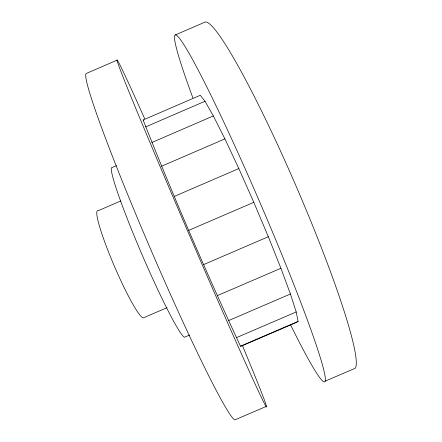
<?xml version="1.0" encoding="UTF-8"?>
<svg xmlns="http://www.w3.org/2000/svg" width="442" height="442" viewBox="0 0 442 442"><rect width="100%" height="100%" fill="white"/><g stroke="black" fill="none" stroke-linecap="round" stroke-linejoin="round"><path stroke-width="0.66" d="M298.118 321.395L296.427 322.45L241.028 346.252L240.465 346.163C205.95 271.708 173.236 196.314 143.131 119.975L200.276 95.284L205.011 101.262L213.348 115.937L224.906 138.887L238.829 168.573L253.813 202.32L268.338 236.73L280.924 268.272L290.427 294.002L296.206 311.969L298.118 321.395L240.465 346.163M117.102 60.145L86.229 73.505A188.662 10.448 66.7 0 0 149.125 245.708A188.662 10.448 66.7 0 0 234.846 419.9L266.139 406.474M175.303 34.962L205.022 22.1A188.867 18.868 66.7 0 1 294.726 182.971A188.867 18.868 66.7 0 1 355.257 368.247L325.13 381.17M145.595 126.926L205.011 101.262M151.81 142.506L213.348 115.937M116.401 165.684L111.406 167.844A92.455 6.779 66.7 0 0 144.556 260.421A92.455 6.779 66.7 0 0 185.242 336.926L189.552 335.069M161.606 166.203L224.906 138.887M120.633 201.027L98.201 210.707A58.316 6.464 66.7 0 0 113.975 265.261A58.316 6.464 66.7 0 0 143.899 317.632L167.054 307.671M174.33 196.386L238.829 168.573M188.839 230.315L253.813 202.32M203.668 264.57L268.338 236.73M217.298 295.643L280.924 268.272M228.459 320.638L290.427 294.002M236.299 337.71L296.206 311.969M143.131 119.975L143.843 120.815M242.448 345.594A188.712 2.834 66.7 0 1 244.205 360.048A188.712 2.834 66.7 0 1 136.086 109.135A188.712 2.834 66.7 0 1 144.716 118.793M192.911 97.969A188.811 11.525 66.7 0 1 203.381 80.112A188.811 11.525 66.7 0 1 311.461 331.262A188.811 11.525 66.7 0 1 290.516 324.771"/></g></svg>
